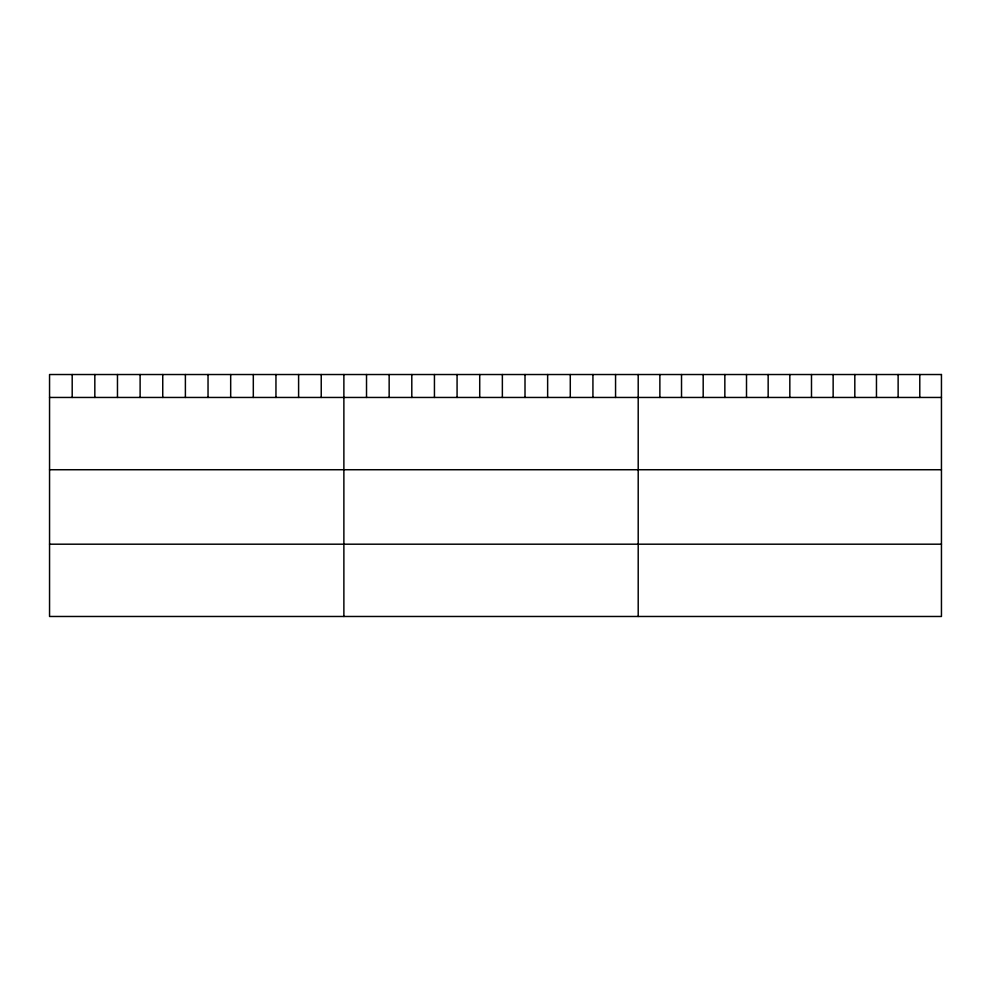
<?xml version="1.0" encoding="UTF-8"?>
<svg xmlns="http://www.w3.org/2000/svg" width="991" height="991" viewBox="0 0 991 991"><rect width="100%" height="100%" fill="white"/><g stroke="black" fill="none" stroke-linecap="round" stroke-linejoin="round"><path stroke-width="1.49" d="M49.55 397.453L941.45 397.453M49.55 469.734L941.45 469.734M49.55 544.195L941.45 544.195M919.784 374.524L919.784 397.453M898.131 374.524L898.131 397.453M876.465 374.524L876.465 397.453M854.812 374.524L854.812 397.453M833.146 374.524L833.146 397.453M811.493 374.524L811.493 397.453M789.827 374.524L789.827 397.453M768.161 374.524L768.161 397.453M746.508 374.524L746.508 397.453M724.842 374.524L724.842 397.453M703.189 374.524L703.189 397.453M681.523 374.524L681.523 397.453M659.87 374.524L659.87 397.453M638.204 374.524L638.204 616.476M615.56 374.524L615.56 397.453M592.928 374.524L592.928 397.453M570.283 374.524L570.283 397.453M547.639 374.524L547.639 397.453M525.007 374.524L525.007 397.453M502.363 374.524L502.363 397.453M479.718 374.524L479.718 397.453M457.074 374.524L457.074 397.453M434.442 374.524L434.442 397.453M411.798 374.524L411.798 397.453M389.153 374.524L389.153 397.453M366.521 374.524L366.521 397.453M343.877 374.524L343.877 616.476M321.233 374.524L321.233 397.453M298.601 374.524L298.601 397.453M275.956 374.524L275.956 397.453M253.312 374.524L253.312 397.453M230.68 374.524L230.68 397.453M208.036 374.524L208.036 397.453M185.391 374.524L185.391 397.453M162.747 374.524L162.747 397.453M140.115 374.524L140.115 397.453M117.471 374.524L117.471 397.453M94.826 374.524L94.826 397.453M72.194 374.524L72.194 397.453M941.45 374.524L49.55 374.524L49.55 616.476L941.45 616.476L941.45 374.524"/></g></svg>
